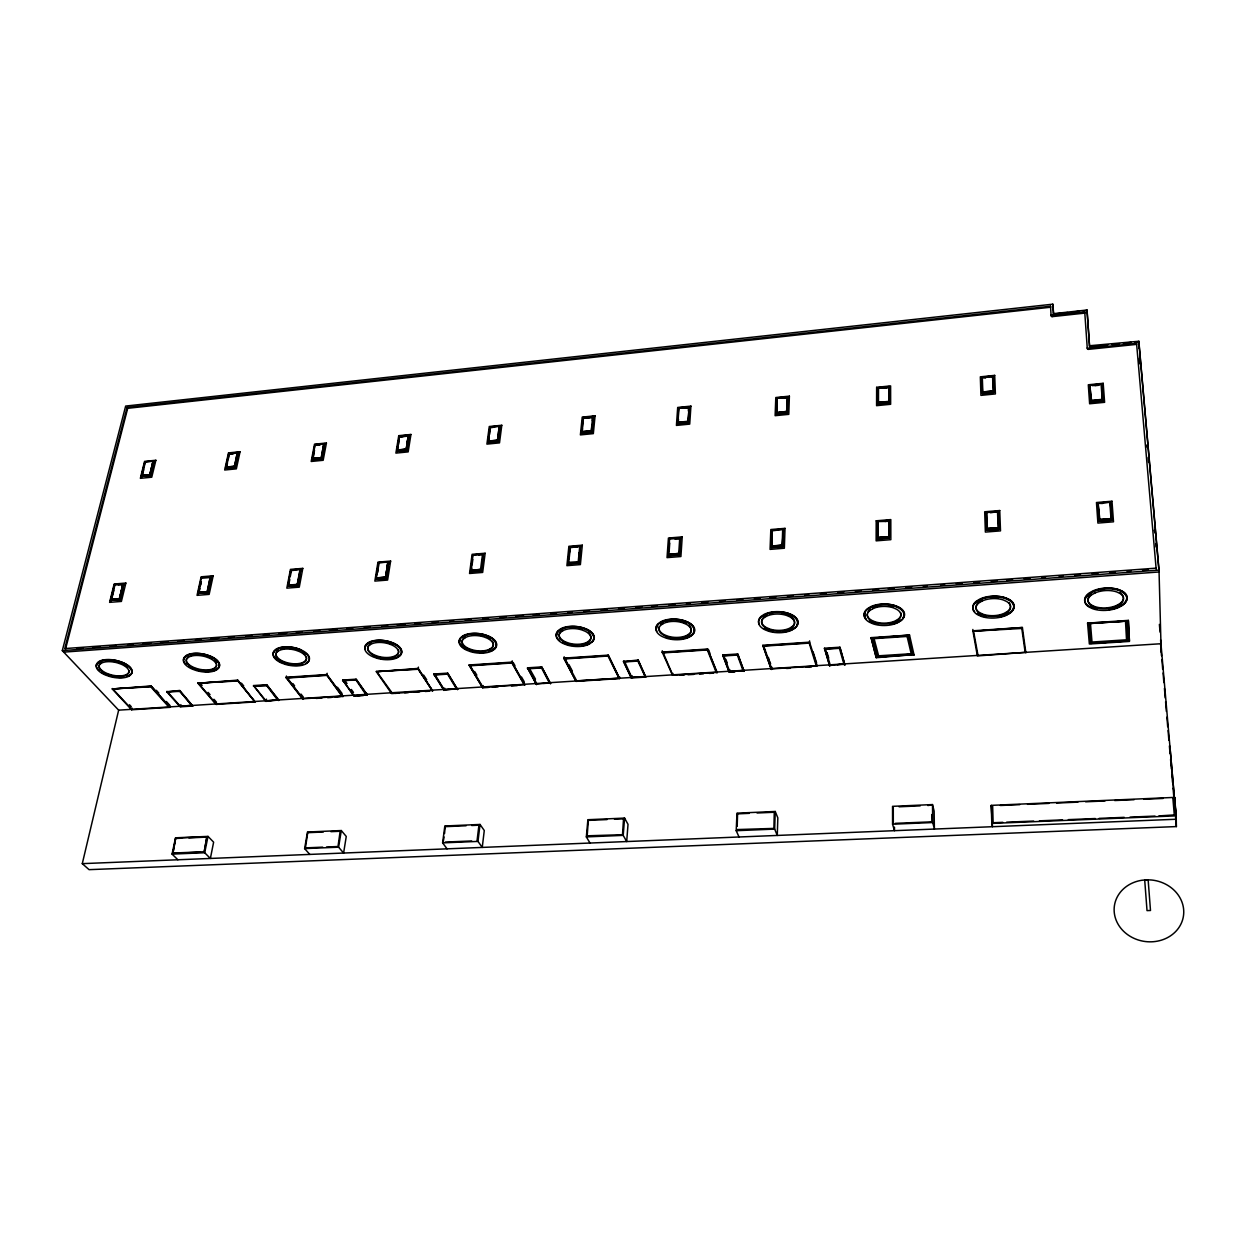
<?xml version="1.0" encoding="UTF-8"?>
<svg xmlns="http://www.w3.org/2000/svg" width="1246" height="1246" viewBox="0 0 1246 1246"><rect width="100%" height="100%" fill="white"/><g stroke="black" fill="none" stroke-linecap="round" stroke-linejoin="round"><path stroke-width="1.5" d="M889.317 520.345L889.333 537.742L877.324 538.708L877.371 521.342L889.317 520.345L889.223 538.179L877.745 539.097L877.636 521.576L889.208 521.326M889.177 386.556L889.192 402.442L877.714 403.579L877.76 387.708L889.177 386.556L889.099 402.941L878.119 404.031L878.009 387.911L888.429 387.35L880.159 388.176M877.433 657.078L912.648 654.15L908.318 635.709L872.574 638.092L877.433 657.078L914.112 654.602L876.25 657.701L871.079 637.64L909.533 635.055L914.112 655.271M877.745 539.097L877.371 521.342M877.714 403.579L877.76 387.708M877.994 537.4L888.538 537.01L878.103 537.851L878.15 522.058M878.352 402.302L888.445 401.788L878.461 402.785L878.508 388.347M876.25 657.701L871.079 637.64M839.897 647.204L844.913 664.928L839.897 647.204L824.478 648.231L829.696 665.894L824.478 648.231M825.366 648.574L830.334 665.457L844.04 663.931M844.04 664.585L839.243 647.655M763.627 645.662L771.741 668.915L816.348 666.065L816.395 664.274M817.142 666.034L809.557 642.173L762.848 645.303L771.305 669.445L762.848 645.303M816.348 666.065L809.043 642.609M809.588 640.865L809.542 642.687L762.832 645.802M782.005 545.141L771.85 545.966L782.145 545.592L782.675 529.971M786.538 411.398L776.959 412.831L786.662 411.865L787.02 397.1L781.351 398.159M782.145 545.592L783.454 529.129L782.846 546.745L771.695 547.633L772.099 530.329M787.908 396.789L776.788 397.91L776.211 413.625L787.379 412.519L787.908 396.789L787.332 413.002L776.663 414.061L777.021 398.128L787.846 397.754L784.31 398.113M782.846 546.745L783.189 529.41L772.582 530.796M787.332 413.002L787.659 397.053M736.869 829.571L773.891 828.403L774.28 811.894M775.246 811.473L777.831 817.89L777.27 835.443L774.669 829.104L775.246 811.473L736.978 813.155L736.199 830.693L739.034 836.985M771.741 668.915L771.804 667.124M771.212 547.243L771.726 546.106L782.13 545.265L782.877 546.309L771.212 547.243L771.85 530.095L783.454 529.129M771.695 547.633L771.85 530.095M776.663 414.061L776.788 397.91M723.63 655.318L729.876 671.874L743.223 670.379M737.18 826.363L737.585 813.498M737.725 653.979L744.08 671.36L737.725 653.979L722.727 654.975L729.284 672.295L722.727 654.975M743.192 671.033L737.118 654.43M729.876 671.874L729.969 669.912M662.997 652.421L672.856 675.223L716.263 672.466L716.357 670.691M716.263 672.466L707.152 649.462M717.073 672.918L707.619 649.026L662.218 652.079L672.513 675.27M680.612 537.649L669.336 538.584L668.136 555.545L679.459 554.641L678.712 553.598L679.771 537.898L680.612 537.649L679.491 555.046L668.666 555.918L669.554 538.817L680.596 538.584L674.911 538.879M689.381 406.757L678.572 407.847L677.481 423.391L688.337 422.316L687.621 421.319L689.381 406.757L688.368 422.799L677.98 423.827L678.79 408.049L689.365 407.707L685.923 408.049M688.384 411.071L688.462 407.068M679.491 555.046L680.347 537.929M688.368 422.799L689.131 407.006M672.856 675.223L672.98 673.463M668.136 555.545L669.336 538.584M677.98 423.827L678.572 407.847M669.195 550.857L669.741 543.147M678.229 422.612L687.683 421.678L678.229 422.612L678.478 419.077M662.296 650.786L662.171 652.577L707.588 649.524M644.898 676.111L637.563 660.442M645.74 677.076L638.123 660.006L623.467 661.626L631.348 677.995L645.74 677.076L638.123 660.006M624.573 818.092L628.015 824.338L626.691 841.548L623.218 835.381L624.573 818.092L587.878 819.712L586.336 836.907L590.012 843.044M631.348 677.995L623.53 660.972M632.034 675.628L631.878 677.575L624.448 661.315M586.959 835.817L622.502 834.695L623.545 818.497M564.189 656.813L564.002 658.589L576.057 681.36L619.464 678.603L619.605 676.843M618.67 677.653L607.814 655.552M619.464 678.603L608.235 655.131L564.049 658.106L576.057 681.36M587.162 836.159L588.361 820.039M576.431 680.363L564.843 658.433M578.969 562.725L578.222 561.712L579.779 546.184L580.636 545.935L578.969 562.725L567.958 563.613L569.671 546.854L580.636 545.935M591.975 431.848L591.274 430.867L592.691 416.631L593.501 416.444L591.975 431.848L581.399 432.892L582.988 417.519L593.501 416.444M578.705 558.208L579.281 552.476M591.352 431.209L581.975 431.677L591.352 431.209L591.71 427.721M592.395 420.712L592.566 416.756L583.486 418.407M569.671 546.854L568.534 563.986L579.063 563.13L580.371 546.215L570.201 547.726M592.052 432.315L593.252 416.709L592.052 432.315L581.944 433.312L582.988 417.519M579.063 563.13L580.371 546.215M567.958 563.613L570.107 547.119L577.942 546.916M581.944 433.312L583.408 417.69L583.066 423.391M569.329 557.071L570.123 549.455M582.162 432.128L582.521 428.624M528.444 668.168L537.01 684.132L549.688 682.683M541.714 666.906L550.53 683.649L541.714 666.906L527.525 667.84L536.512 684.537L527.525 667.84M549.626 683.322L541.2 667.326M469.913 665.333L482.996 687.294L524.114 684.677L524.301 682.948M524.114 684.677L511.701 662.529M488.479 687.434L482.716 687.808L469.103 664.99L512.059 662.109L524.955 685.113L512.013 662.607L512.215 660.847M478.978 824.836L477.093 840.396M480.037 824.447L484.273 830.521L482.249 847.405L477.981 841.408L480.037 824.447L444.822 825.989L442.61 842.872L447.065 848.838M482.996 687.294L483.214 685.565M482.716 687.808L469.103 664.99M444.106 836.985L443.187 841.798M444.557 833.543L445.211 826.316M480.535 569.593L482.545 554.252L483.432 553.987L481.423 570.995L471.175 571.821L472.779 554.875L470.552 571.462L481.268 570.59L480.535 569.593L470.988 570.356L470.552 571.462M497.481 440.165L499.319 426.07L500.176 425.883L498.307 441.582L488.479 442.564L489.927 426.926L487.887 442.159L498.182 441.131L497.481 440.165L488.307 441.068L487.887 442.159M497.606 440.508L488.432 440.944L497.606 440.508L499.194 426.194M481.423 570.995L483.168 554.268L472.966 555.109M498.307 441.582L499.911 426.132L490.457 427.799M471.175 571.821L471.658 568.238M472.125 564.672L472.841 559.314M488.479 442.564L489.117 437.922M489.585 434.465L490.27 429.278M434.776 674.351L444.401 690.019L456.784 688.602M447.657 673.12L457.609 689.552L447.657 673.12L433.842 674.024L443.95 690.424M444.401 690.019L444.666 688.119M456.69 689.24L447.205 673.541M431.91 690.082L417.924 668.806M432.783 690.502L391.587 693.601L376.354 671.687L418.251 668.401L432.705 690.985L418.173 668.884L418.422 667.14M391.883 692.62L376.432 671.205M377.242 671.532L417.846 669.289M385.684 577.552L387.833 562.211L385.684 577.552L376.354 577.879L385.419 577.147M406.305 449.541L408.267 435.384L406.305 449.541L397.349 449.977L406.056 449.105L406.85 450.164L396.82 451.161L399.296 436.084L409.28 435.072L406.85 450.164M379.096 563.535L376.09 578.814L386.447 578.627L388.612 562.102L378.519 562.694L375.825 579.094L386.244 578.253L388.877 561.837L378.519 562.694M399.296 436.084L397.085 450.912L407.037 450.616L409.031 435.321L399.841 436.941M386.447 578.627L388.612 562.102M407.037 450.616L409.031 435.321M326.514 847L337.993 846.517L340.205 830.926M341.295 830.537L346.263 836.455L343.6 853.043L338.601 847.187L341.295 830.537L307.482 832.017L304.616 848.604L309.802 854.413M367.227 694.692L356.107 679.179L342.666 680.067L354.238 695.766L366.199 695.003L366.511 693.119M386.244 578.253L385.512 577.256L387.958 562.086L388.877 561.837M377.538 572.693L378.223 568.846M397.458 451.566L398.159 446.987M398.642 444.246L399.281 440.134M366.199 695.003L355.686 679.584M367.118 695.315L356.107 679.179M363.427 694.941L353.833 696.156L342.666 680.067M343.6 680.394L355.593 680.207M342.276 694.583L341.996 696.28L326.639 674.927M335.252 697.199L342.962 696.234L326.919 674.538L286.206 677.263L302.903 698.788L342.962 696.234M322.683 847.155L305.441 847.872L307.778 832.344M342.884 696.716L326.841 675.005L327.137 673.292M302.996 698.772L287.032 677.59M253.561 685.565L265.741 701.389L278.808 699.956L266.66 684.693L253.561 685.565L266.114 701L277.889 699.645M300.971 694.053L303.308 697.075L302.809 699.255L286.128 677.746L286.44 676.033M297.934 585.355L297.218 584.374L300.052 569.375L301.002 569.111L297.934 585.355L287.779 586.181L290.894 569.952L301.002 569.111M321.889 458.575L321.188 457.64L323.804 443.825L324.708 443.623L321.889 458.575L312.107 459.54L314.973 444.62L324.708 443.623M297.42 584.67L288.293 584.981L297.42 584.67L299.85 571.758M321.375 457.967L312.606 458.372L321.375 457.967L323.68 443.934M290.894 569.952L288.044 585.916L298.199 585.729L300.738 569.375L291.408 570.637M314.973 444.62L312.762 459.93L322.107 459.011L324.458 443.872L315.145 444.822L319.272 445.087M298.199 585.729L300.738 569.375M322.107 459.011L324.458 443.872M266.114 701L266.473 699.146M288.932 583.533L289.82 579.53M290.349 576.166L291.066 572.475M312.762 459.93L314.506 450.32M277.78 700.252L266.286 685.098M278.699 700.564L266.66 684.693M255.072 701.919L237.706 680.129L197.927 683.26L216.025 704.411L255.072 701.919L237.706 680.129M254.496 685.876L266.177 685.721M254.262 701.046L237.456 680.518M206.867 836.782L204.157 852.093L206.867 836.782L175.702 838.137L172.883 853.385L200.481 852.233M208.004 836.393L213.627 842.156L210.372 858.447L204.702 852.747L208.004 836.393L175.499 837.81L172.057 854.102L177.882 859.771M216.025 704.411L216.259 703.46M172.883 853.385L175.702 838.137M192.772 706.03L179.782 690.44L166.886 691.904L180.156 706.84L192.772 706.03L179.642 691.063L166.886 691.904M198.862 683.104L237.363 680.986M167.011 691.281L180.483 706.451L191.977 705.127M207.833 592.613L207.116 591.648L210.356 576.805L211.337 576.555L207.833 592.613L197.958 593.408L201.494 577.365L211.337 576.555M235.105 467.172L234.419 466.238L237.394 452.563L238.313 452.36L235.105 467.172L225.573 468.107L228.828 453.326L238.313 452.36M207.35 591.928L198.441 592.224L207.35 591.928L210.216 576.929M234.622 466.549L226.04 466.954L234.622 466.549L237.254 452.672M208.144 592.987L198.223 593.143L208.144 592.987L211.524 577.412L202.117 578.191M235.369 467.593L225.822 467.857L235.369 467.593L238.064 452.61L228.984 453.528L228.236 459.525M191.853 705.734L179.455 690.845M180.483 706.451L180.888 704.613M169.861 706.887L151.046 685.939L112.296 688.991L131.687 709.784L169.752 707.354L170.126 705.688L166.357 701.498M199.158 590.806L201.167 581.68M226.336 467.375L229.295 453.933L234.248 453.435M198.69 593.735L199.827 588.564M200.59 585.106L201.354 581.648M226.663 466.705L227.442 463.123M167.961 691.592L179.315 691.452M169.207 705.283L168.833 706.949L150.735 686.795L113.246 688.851M169.752 707.354L151.046 685.939M131.687 709.784L132.076 708.117M1176.208 815.865L1176.38 826.581L89.073 869.661L82.283 863.649L118.65 710.158L62.3 650.614L125.659 406.071L1052.808 304.18L1053.68 313.883M149.754 474.524L153.024 461.191L150.065 474.928L141.686 475.318L150.065 474.928M150.517 475.536L149.832 474.617L153.149 461.067L154.099 460.88L150.517 475.536L141.219 476.455L144.847 461.814L154.099 460.88M119.663 598.999L110.956 599.295L119.663 598.999L122.871 584.172L119.336 598.61L120.114 599.684L110.489 600.447L114.43 584.576L124.008 583.782L120.114 599.684M120.473 600.042L123.743 584.047L114.539 584.857L110.754 600.198L120.473 600.042L123.743 584.047M150.828 475.956L153.85 461.129L144.972 462.001L141.483 476.221L150.828 475.956L153.85 461.129M111.735 597.878L114.866 585.246M141.997 475.723L145.284 462.422M111.268 600.774L113.807 590.526M141.951 476.829L143.711 469.726M127.076 407.473L127.699 408.314L1050.612 307.232L1050.518 306.22L127.076 407.473L64.761 648.59L1156.132 568.145L1156.163 569.079L1136.554 343.351L1088.147 348.366M65.462 649.337L127.699 408.314M141.219 476.455L141.546 475.442L149.832 474.617M110.489 600.447L110.832 599.419L119.414 598.719L123.011 584.031L124.008 583.782M225.573 468.107L225.915 467.079L234.419 466.238M197.958 593.408L198.316 592.364L207.116 591.648M312.107 459.54L312.481 458.497L321.188 457.64M287.779 586.181L288.169 585.106L297.218 584.374M396.82 451.161L397.209 450.102L406.149 449.214L408.408 435.259L409.28 435.072M375.825 579.094L376.23 578.004L385.512 577.256M581.399 432.892L581.835 431.801L591.274 430.867M677.481 423.391L677.933 422.285L687.621 421.319M776.211 413.625L776.694 412.488L786.647 411.507M877.324 538.708L877.869 537.54L888.569 536.668M982.113 393.253L981.583 377.211L982.113 393.253L993.919 392.069L993.327 376.012L981.583 377.211M986.598 529.908L986.022 512.34L986.598 529.908L998.965 528.911L998.311 511.312L986.022 512.34M1090.842 401.586L1091.434 400.402L1102.336 399.343L1103.084 400.418L1090.842 401.586L1089.705 385.17L1101.869 383.97L1103.084 400.418M1099.174 520.844L1099.782 519.629L1111.152 518.71L1111.93 519.816L1099.174 520.844L1097.928 503.057L1110.607 502.013L1111.93 519.816M100.879 662.888L99.493 664.383A15.061 6.853 12.4 0 0 107.063 673.463L110.723 674.725A15.45 7.024 12.4 0 0 127.326 674.024L128.727 672.544A15.061 6.853 12.4 0 0 129.163 670.8M188.395 656.72L186.869 658.246A15.139 7.102 11.3 0 0 193.862 667.482L197.475 668.759A15.513 7.274 11.3 0 0 214.483 668.043L216.056 666.532A15.139 7.102 11.3 0 0 216.633 664.757M278.372 650.303L276.69 651.86A15.217 7.351 10.2 0 0 283.044 661.283L286.642 662.576A15.606 7.538 10.2 0 0 304.071 661.828L305.8 660.302A15.217 7.351 10.1 0 0 306.236 656.486M306.454 662.903L308.51 661.081M370.514 643.761L368.66 645.35A15.341 7.585 8.8 0 0 374.361 654.96L377.927 656.284A15.731 7.788 8.8 0 0 395.792 655.505L397.676 653.948A15.341 7.601 8.8 0 0 398.44 650.054M370.389 644.509L368.536 646.098A15.341 7.585 8.8 0 0 374.236 655.676L377.803 657A15.731 7.788 8.8 0 0 395.683 656.237L397.567 654.68A15.341 7.585 8.8 0 0 392.038 645.054L388.441 643.699A15.731 7.788 8.8 0 0 370.389 644.509M398.128 656.595L400.371 654.742A18.207 9.018 8.8 0 0 393.829 643.31L389.562 641.706A18.659 9.236 8.8 0 0 368.131 642.656L365.935 644.556A18.207 9.002 8.8 0 0 365.156 649.197M465.288 636.924L463.263 638.559A15.497 7.834 7.3 0 0 468.262 648.341L471.798 649.68A15.886 8.037 7.3 0 0 490.114 648.901M490.13 648.901L492.186 647.297A15.497 7.834 7.3 0 0 492.279 641.223M562.834 629.993L560.622 631.644A15.684 8.068 5.6 0 0 564.89 641.628L568.378 642.998A16.089 8.27 5.6 0 0 587.178 642.188L589.436 640.553A15.684 8.068 5.6 0 0 588.143 632.329M589.436 643.31L592.099 641.379A18.612 9.579 5.6 0 0 587.287 629.495L583.097 627.828A19.079 9.812 5.6 0 0 560.544 628.841L557.912 630.819A18.612 9.579 5.6 0 0 559.672 640.569M660.754 624.558L663.168 622.86M766.415 615.524L763.798 617.237A16.214 8.504 1.9 0 0 766.461 627.626L769.872 629.059A16.634 8.722 1.9 0 0 789.668 628.186L792.316 626.489A16.214 8.504 1.9 0 0 789.871 616.054L786.444 614.605M791.833 629.355L794.964 627.345M897.447 622.081L900.842 620.025M982.175 600.167L979.107 601.974A16.992 8.862 -2.1 0 0 979.963 612.814L983.25 614.294A17.428 9.096 -2.1 0 0 1004.167 613.359L1007.251 611.584A16.992 8.862 -2.1 0 0 1009.011 602.643M1006.192 614.574L1009.867 612.471A20.17 10.513 -2.1 0 0 1009.167 599.56L1005.226 597.769A20.668 10.778 -2.1 0 0 980.104 598.937L976.459 601.07A20.154 10.513 -2.1 0 0 974.652 611.677M1118.207 606.849L1122.163 604.699A20.746 10.7 -4 0 0 1122.646 591.507L1118.783 589.67A21.26 10.965 -4 0 0 1092.96 590.884L1089.035 593.08A20.746 10.7 -4 0 0 1088.895 606.21L1092.742 607.986M1110.607 502.013L1111.027 519.068L1099.953 519.956L1097.928 503.057M998.311 511.312L998.965 528.911M1101.869 383.97L1102.336 399.343M993.327 376.012L993.919 392.069M1053.322 313.089L1054.303 314.615L1058.166 314.194M1054.303 314.615L1054.209 313.587L1087.026 310.02L1089.689 347.774M1054.272 314.008L1067.76 312.544M1071.622 312.123L1079.348 311.298M1083.195 310.877L1087.057 310.456M1051.889 315.051L1051.032 315.129L1052.013 316.655L1084.814 313.104L1084.736 312.076L1051.889 315.051L1052.013 316.655M1089.549 345.749L1138.86 341.248L1159.014 570.107L1161.179 651.876L1160.618 639.868M1107.896 344.862L1090.53 347.276L1090.421 345.656M1111.775 344.457L1119.5 343.662M1123.378 343.257L1131.119 342.448M1134.981 342.058L1138.906 342.261M1092.462 347.073L1096.34 346.684M1136.554 343.351L1136.586 344.379L1088.21 349.378L1087.244 347.836L1088.179 348.755M489.927 426.926L500.176 425.883M993.078 376.292L993.763 392.599L982.471 393.705L981.848 377.429L993.187 377.024M315.472 445.227L320.549 444.713M399.841 436.707L406.788 436.007M585.433 417.955L590.915 417.394M682.995 408.096L688.633 407.535M985.773 377.507L982.3 377.367L982.86 392.443L993.124 391.415L992.595 376.822M229.42 454.151L233.049 453.793M401.757 436.754L409.389 435.975M586.835 418.064L593.532 417.379M883.616 388.082L887.261 387.724M985.695 377.787L981.848 377.429M982.783 391.945L993.062 390.933M878.228 402.427L888.46 401.414M982.658 392.085L993.187 391.042M141.483 476.221L150.361 475.333M312.357 459.291L321.717 458.372M397.085 450.912L406.663 449.962M488.136 441.894L497.979 440.928M581.664 432.642L591.772 431.646M677.731 423.126L688.119 422.098M776.46 413.361L787.145 412.301M877.963 403.315L889.099 402.941M993.654 391.851L982.471 393.705M1091.153 402.053L1089.985 385.388L1101.62 384.235L1102.85 400.932L1091.153 402.053L1102.85 400.932M1092.306 385.653L1099.361 384.967M1095.016 385.653L1098.349 385.326M472.779 554.875L483.432 553.987M998.062 511.608L986.287 512.573L986.957 530.313L998.794 529.363L998.062 511.608L990.414 512.776M1099.486 521.264L1098.224 503.306L1110.357 502.294L1111.666 520.283L1099.486 521.264L1111.666 520.283M118.199 584.966L124.242 584.639M478.931 555.109L482.404 554.377M885.065 521.482L888.429 520.75M1102.492 503.493L1098.224 503.306M568.534 562.367L578.222 561.712M998.062 527.712L987.299 528.569L998.124 528.164L997.548 512.184M1099.907 519.489L1110.996 518.585M668.619 554.423L678.712 553.598M987.175 528.725L998.202 527.821M110.754 600.198L119.959 599.451M288.044 585.916L297.763 585.122M376.09 578.814L386.058 578.019M470.817 571.182L481.065 570.356M568.223 563.348L578.751 562.491M668.401 555.264L679.241 554.392M771.476 546.963L782.628 546.075M877.573 538.428L889.223 538.179M77.112 648.481L82.937 648.045M92.64 647.344L100.396 646.767M110.1 646.051L115.925 645.63M127.575 644.774L133.384 644.338M143.088 643.621L150.859 643.061M160.563 642.344L168.319 641.768M178.022 641.051L183.847 640.631M195.497 639.774L201.322 639.338M211.026 638.622L218.782 638.061M228.485 637.345L234.31 636.908M245.96 636.052L251.77 635.631M263.42 634.775L269.245 634.339M278.948 633.622L286.705 633.061M296.408 632.345L302.233 631.909M313.883 631.052L319.708 630.632M329.411 629.915L337.168 629.339M346.871 628.638L352.696 628.202M364.346 627.345L370.155 626.925M381.806 626.068L387.631 625.632M397.334 624.916L405.09 624.355M414.793 623.639L420.618 623.202M432.269 622.346L438.094 621.925M449.728 621.069L453.606 620.773M465.256 619.916L471.081 619.496M482.732 618.639L488.541 618.203M500.191 617.346L506.016 616.926M515.719 616.209L523.476 615.633M533.179 614.917L539.004 614.496M550.654 613.639L556.479 613.203M568.114 612.347L571.992 612.066M583.642 611.21L589.467 610.789M601.117 609.933L606.927 609.496M618.577 608.64L624.402 608.219M636.036 607.363L641.861 606.927M651.565 606.21L657.39 605.79M669.04 604.933L674.865 604.497M686.499 603.64L690.377 603.36M702.028 602.503L707.853 602.067M719.503 601.211L725.312 600.79M736.962 599.933L742.787 599.497M754.422 598.641L760.247 598.22M769.95 597.504L775.775 597.068M787.425 596.211L793.25 595.79M804.885 594.934L808.763 594.654M820.413 593.797L826.238 593.361M837.888 592.504L843.698 592.084M855.348 591.227L861.173 590.791M872.807 589.934L878.632 589.498M888.336 588.797L894.161 588.361M905.811 587.505L911.636 587.084M923.27 586.227L927.149 585.932M940.746 584.935L944.624 584.654M956.274 583.798L962.083 583.362M973.733 582.505L979.558 582.084M991.193 581.228L997.018 580.792M1006.721 580.075L1012.546 579.655M1024.196 578.798L1030.021 578.362M1041.656 577.505L1045.534 577.225M1059.131 576.228L1063.009 575.948M1074.644 575.091L1080.469 574.655M1092.119 573.799L1097.944 573.362M1109.579 572.506L1115.404 572.085M1127.054 571.229L1130.932 570.948M1142.582 570.092L1148.407 569.656M62.3 650.614L1159.014 570.107M63.717 652.125L1159.06 571.976L1138.891 342.681M1025.879 652.857L1022.39 627.486L972.892 630.803L977.362 655.941L1025.863 652.343M1087.571 623.125L1128.346 620.383L1129.468 641.425L1089.347 643.995L1087.571 623.125L1128.393 621.069M112.296 688.991L150.937 686.406M197.927 683.26L237.612 680.596M564.002 658.589L608.188 655.63M1089.035 623.592L1126.929 621.053L1089.035 623.592L1090.702 643.357L1129.406 640.74L1128.346 620.383M564.796 658.932L607.768 656.05M871.079 638.295L909.533 635.055M286.128 677.746L326.841 675.005M376.354 671.687L418.173 668.884M469.041 665.473L512.013 662.607M973.64 631.177L1021.798 628.467L1025.147 652.374L1025.069 650.537M286.954 678.058L326.561 675.41M469.851 665.816L511.639 663.012M662.965 652.92L707.121 649.96M763.596 646.16L809.028 643.123M872.574 638.762L908.318 636.363M253.436 686.188L266.535 685.316M623.467 661.626L638.061 660.66M624.386 661.953L637.516 661.096M342.557 680.69L355.998 679.802M433.748 674.662L447.563 673.743M527.447 668.479L541.636 667.545M722.696 655.63L737.694 654.633M824.463 648.886L839.897 647.873M434.683 674.989L447.112 674.164M528.366 668.806L541.138 667.965M723.599 655.972L737.087 655.085M825.35 649.244L839.243 648.325M576.104 680.877L619.496 678.104L608.235 655.131M631.395 677.357L645.802 676.438M118.572 710.158L1161.054 643.73M457.687 688.929L444.043 689.786L433.842 674.024M543.583 683.447L550.592 683.01M729.315 671.656L734.86 671.298M740.404 670.94L744.111 670.706M837.312 664.757L844.928 664.258M316.173 698.414L321.889 698.04M327.62 697.682L331.436 697.433M395.325 693.368L399.063 693.119M404.67 692.76L408.408 692.527M414.015 692.169L419.622 691.81M425.229 691.468L428.967 691.219M492.326 687.2L498.073 686.826M511.514 685.97L517.277 685.611M680.238 675.27L684.116 675.02M687.994 674.771L693.804 674.398M699.613 674.024L703.492 673.79M709.317 673.416L713.195 673.167M786.569 668.479L790.4 668.23M805.679 667.264L811.411 666.906M357.633 695.922L363.334 695.564M731.122 672.186L734.829 671.952M1169.901 746.198L1176.255 819.245L82.283 863.649M932.491 804.573L932.74 822.547L934.391 829.057L934.142 811.177L932.491 804.573L892.541 806.333L892.572 824.213L894.472 830.677L894.472 827.126M176.029 838.465L181.527 838.215M188.862 837.904L207.179 837.094M308.058 832.671L323.321 832.017M330.938 831.674L340.485 831.253M445.461 826.659L466.097 825.755M471.72 825.506L479.212 825.179M588.564 820.382L607.082 819.572M614.48 819.245L623.748 818.84M737.741 813.856L749.329 813.342M757.054 812.999L774.42 812.252M899.114 806.785L920.171 805.866M927.834 805.523L931.572 804.994M991.24 805.368L1174.604 797.393L1176.193 815.865L991.816 823.419L991.24 805.368L992.455 826.705L991.816 823.419M991.255 805.897L992.641 805.835L993.109 822.376M1000.382 805.492L1019.758 804.651M1027.514 804.324L1048.821 803.405M1056.577 803.063L1077.883 802.144M1085.64 801.801L1105.015 800.96M1114.703 800.539L1134.078 799.698M1143.766 799.278L1163.141 798.437M172.555 853.074L203.846 851.766M445.32 842.062L471.689 840.957M895.329 823.341L931.883 821.83L931.79 814.51M172.057 854.102L204.702 852.747M304.616 848.604L338.601 847.187M442.61 842.872L477.981 841.408M586.336 836.907L623.218 835.381M736.199 830.693L774.669 829.104M892.572 824.213L932.74 822.547M991.8 822.781L1002.812 822.329M1006.675 822.173L1033.65 821.067M1039.429 820.834L1062.558 819.884M1068.336 819.634L1095.312 818.529M1099.159 818.373L1124.219 817.345M1129.997 817.111L1155.042 816.083M1158.905 815.912L1174.308 814.915M1089.705 385.17L1091.589 400.76L1102.227 399.732L1101.137 384.796M107.187 674.88L110.084 675.877A18.332 8.348 12.4 0 0 122.108 677.232M121.314 663.448L117.638 662.156A15.45 7.024 12.4 0 0 106.206 661.112M192.445 668.417L196.728 669.943A18.41 8.644 11.3 0 0 210.278 671.189M301.158 649.867L296.86 648.294A18.519 8.94 10.1 0 0 275.958 649.213L273.949 651.066A18.067 8.722 10.2 0 0 277.92 660.271M372.725 655.926L376.946 657.499A18.674 9.236 8.8 0 0 390.87 658.791M392.147 644.322L388.55 642.967A15.731 7.788 8.8 0 0 384.593 642.079M563.005 642.656L567.148 644.275M686.141 623.405L682.668 621.972A16.323 8.504 3.8 0 0 678.681 621.038M764.312 628.7L768.346 630.383A19.734 10.357 1.9 0 0 773.018 631.504M869.365 621.411L873.321 623.14M977.503 613.92L981.412 615.68M112.405 688.524L131.796 709.317M129.459 704.738L131.266 706.684M156.342 690.315L158.849 693.119M115.068 585.386L114.43 584.576M198.036 682.792L216.165 703.928M200.139 683.057L202.132 685.409M208.098 692.387L210.06 694.692M213.969 699.286L216.508 702.261M241.444 683.166L243.764 686.016M292.794 683.493L294.632 685.861M337.448 687.262L342.027 693.461M344.877 680.596L347.027 683.556M351.325 689.459L353.475 692.418M423.609 675.052L426.724 679.786M474.601 671.485L476.844 675.161M513.134 662.451L514.987 665.676M521.451 676.936L524.223 681.764M529.441 668.401L535.484 679.132M568.97 664.725L572.257 670.955M708.413 649.524L709.877 653.138M707.619 649.026L717.089 672.435M725.795 659.29L727.181 662.825M768.33 657.39L769.249 659.959M769.701 661.237L770.62 663.807M1146.881 445.024L1147.223 446.784M813.093 651.876L816.582 662.903M827.048 652.639L828.715 658.059M893.304 823.061L893.273 806.676M874.053 638.559L878.617 655.817L911.184 653.714L907.088 636.348M908.318 635.709L912.648 654.15M973.656 631.691L977.908 654.882M986.957 530.313L998.794 529.363M986.848 513.056L987.377 529.036M1147.052 445.538L1147.301 447.376M1154.466 530.111L1154.746 532.852M1154.575 529.815L1154.808 532.4M1175.212 807.128L1160.961 643.73L1161.272 651.86M1175.617 811.862L1176.255 819.245L1174.604 797.393L1174.651 800.82M1174.9 803.732L1175.321 808.561M1159.387 624.402L1160.057 632.127M1160.602 644.166L1161.506 655.708M1161.942 659.539L1162.674 669.149M1163.094 672.98L1163.842 682.59M1164.434 688.337L1165.181 697.947M1165.586 701.778L1166.349 711.388M1166.926 717.135L1167.689 726.745M1168.078 730.577L1168.857 740.186M1169.402 745.933L1170.025 753.628M1170.57 759.375L1171.365 768.984M1171.894 774.732L1172.533 782.426M1173.062 788.173L1173.872 797.783M1174.386 803.53L1174.885 809.293M1175.554 816.971L1176.38 826.581M1174.324 815.289L1172.829 797.642M1090.515 624.075L1092.01 642.033L1126.524 639.805L1125.527 621.723M1148.142 879.878L1150.494 910.499L1147.021 910.608L1144.7 880.003M1148.22 457.469L1148.594 462.422M1111.027 519.068L1109.843 502.886M1087.026 310.02L1089.518 346.123M1084.736 312.076L1087.306 348.849M1155.712 543.49L1155.945 546.963M1090.702 643.357L1128.019 640.958L1126.929 621.053M1052.808 304.18L1053.4 313.338M1050.518 306.22L1051.126 316.157M1022.39 627.486L972.908 631.333L972.861 629.464M1138.86 341.248L1139.093 348.428M1139.436 358.038L1139.638 363.801M1174.604 797.393L1174.651 800.82M888.928 386.821L888.943 402.224M889.052 520.641L889.068 537.493M462.017 637.267A18.441 9.329 7.3 0 1 488.806 636.301A18.441 9.329 7.3 0 1 491.905 650.661M483.962 652.515A18.441 9.329 7.3 0 1 479.289 652.499M474.555 651.86A18.441 9.329 7.3 0 1 470.085 650.614M463.06 646.736A18.441 9.329 7.3 0 1 460.989 644.338M460.085 641.846A18.441 9.329 7.3 0 1 460.444 639.447M562.413 628.529A18.674 9.61 5.6 0 1 586.975 629.355A18.674 9.61 5.6 0 1 591.819 642.204M588.875 643.98A18.674 9.61 5.6 0 1 582.131 645.724M571.042 645.21A18.674 9.61 5.6 0 1 562.725 642.173M557.118 635.008A18.674 9.61 5.6 0 1 559.485 630.336M659.757 623.218A18.955 9.875 3.8 0 1 687.932 622.175A18.955 9.875 3.8 0 1 688.602 637.111M687.34 637.609A18.955 9.875 3.8 0 1 684.568 638.388M683.088 638.684A18.955 9.875 3.8 0 1 670.255 638.373M668.713 638.014A18.955 9.875 3.8 0 1 665.8 637.095M656.922 627.984A18.955 9.875 3.8 0 1 657.717 625.476M762.926 615.882A19.313 10.124 1.9 0 1 794.605 616.505A19.313 10.124 1.9 0 1 783.812 631.878M772.318 631.348A19.313 10.124 1.9 0 1 767.863 630.04M869.132 608.328A19.734 10.342 -0.1 0 1 900.5 608.219A19.734 10.342 -0.1 0 1 892.307 624.106M872.901 622.782A19.734 10.342 -0.1 0 1 869.272 620.897M865.331 615.991A19.734 10.342 -0.1 0 1 865.285 613.297M975.68 602.955A20.232 10.544 -2.1 0 1 1008.98 599.373A20.232 10.544 -2.1 0 1 1000.787 616.661M981.054 615.322A20.232 10.544 -2.1 0 1 977.503 613.39M1086.232 597.737A20.808 10.731 -4 0 1 1117.802 589.405A20.808 10.731 -4 0 1 1118.908 606.989M1117.428 607.581A20.808 10.731 -4 0 1 1108.987 609.543M1096.823 608.998A20.808 10.731 -4 0 1 1092.43 607.627M365.857 646.144A18.269 9.034 8.8 0 1 393.347 643.076A18.269 9.034 8.8 0 1 394.11 658.355M392.786 658.62A18.269 9.034 8.8 0 1 380.7 658.324M273.824 652.655A18.114 8.753 10.1 0 1 298.386 648.87A18.114 8.753 10.1 0 1 305.768 663.479M302.466 664.648A18.114 8.753 10.1 0 1 284.851 663.417M283.434 662.903A18.114 8.753 10.1 0 1 275.117 657.358M184.237 658.994A18.02 8.457 11.3 0 1 210.107 656.081A18.02 8.457 11.3 0 1 213.253 670.784M212.038 671.049A18.02 8.457 11.3 0 1 200.388 670.737M198.862 670.41A18.02 8.457 11.3 0 1 193.099 668.51M191.806 667.903A18.02 8.457 11.3 0 1 189.439 666.594M97.017 665.177A17.927 8.161 12.3 0 1 119.99 661.564A17.927 8.161 12.3 0 1 129.335 675.628M122.591 677.326A17.927 8.161 12.3 0 1 115.271 676.967M113.76 676.703A17.927 8.161 12.3 0 1 106.44 674.507M105.131 673.93A17.927 8.161 12.3 0 1 101.627 671.937M302.653 652.53A15.217 7.351 10.1 0 1 304.912 654.462M280.957 649.135A15.606 7.538 10.1 0 1 284.244 648.45M289.337 648.341A15.606 7.538 10.1 0 1 294.679 649.182M299.523 665.037A18.534 8.94 10.2 0 1 285.786 663.775L281.534 662.233A18.067 8.722 10.2 0 1 279.026 660.972M769.841 614.216A16.634 8.722 1.9 0 1 772.473 613.639M782.441 613.639A16.634 8.722 1.9 0 1 785.167 614.231M790.556 629.915A19.734 10.357 1.9 0 1 787.768 630.85M786.257 631.224A19.734 10.357 1.9 0 1 783.064 631.738M759.235 624.059A19.251 10.093 1.9 0 1 761.119 616.381L764.219 614.325A19.734 10.342 1.9 0 1 788.017 613.234L792.082 614.963A19.251 10.093 1.9 0 1 796.973 624.947M124.507 665.068A15.061 6.853 12.4 0 1 126.967 666.922M129.771 675.052A18.332 8.348 12.4 0 1 127.045 676.344M105.754 674.382A17.88 8.13 12.4 0 1 101.985 672.497M99.026 670.317A17.88 8.13 12.4 0 1 96.752 663.62L98.387 661.844A18.332 8.333 12.4 0 1 118.292 660.972L122.653 662.498A17.88 8.13 12.4 0 1 131.453 673.307M487.357 637.485A15.497 7.834 7.3 0 1 490.254 639.229M471.736 634.993A15.886 8.037 7.3 0 1 483.806 636.099M488.993 651.409A18.861 9.532 7.3 0 0 492.419 650.007L494.88 648.107A18.394 9.298 7.3 0 0 489.164 636.457L484.943 634.821A18.846 9.532 7.3 0 0 462.951 635.803L460.537 637.734A18.394 9.298 7.3 0 0 466.502 649.337M484.803 652.234A18.861 9.532 7.3 0 1 480.162 652.437M473.76 651.705A18.861 9.532 7.3 0 1 470.692 650.942M659.336 626.551A15.918 8.286 3.8 0 0 664.258 634.728L667.7 636.13A16.338 8.504 3.8 0 0 686.982 635.289L689.427 633.622A15.933 8.301 3.8 0 0 688.851 625.227M666.408 621.598A16.323 8.504 3.8 0 1 668.931 621.022M656.876 631.224A18.892 9.843 3.8 0 1 658.059 623.701L660.925 621.692A19.375 10.093 3.8 0 1 684.085 620.633L688.213 622.33A18.908 9.843 3.8 0 1 692.091 634.463L689.194 636.441A19.375 10.093 3.8 0 1 685.362 637.905M680.846 638.762A19.375 10.093 3.8 0 1 670.987 638.528M579.203 628.467A16.089 8.27 5.6 0 1 581.835 629.137M588.314 643.855A19.095 9.828 5.6 0 1 582.957 645.381M571.805 645.35A19.095 9.828 5.6 0 1 568.659 644.696M991.847 597.862A17.413 9.08 -2.1 0 1 997.875 598.002M1001.659 616.147A20.684 10.793 -2.1 0 1 998.311 616.832M986.1 616.832A20.684 10.793 -2.1 0 1 982.907 616.131M209.235 657.265A15.139 7.102 11.3 0 1 212.35 658.916M214.717 660.801A15.139 7.102 11.3 0 1 216.165 662.794M190.84 655.567A15.513 7.274 11.3 0 1 201.634 655.1M214.016 670.41A18.41 8.644 11.3 0 0 216.897 669.086L218.766 667.311A17.958 8.426 11.3 0 0 210.683 656.299L206.338 654.757A18.41 8.644 11.3 0 0 185.95 655.645L184.128 657.467A17.958 8.426 11.3 0 0 185.903 664.289M867.263 614.06A16.572 8.691 -0.1 0 0 871.655 620.321L875.004 621.785A16.992 8.909 -0.1 0 0 895.344 620.882L898.21 619.137A16.572 8.691 -0.1 0 0 900.609 612.549M868.01 611.802A16.572 8.691 -0.1 0 1 869.864 609.73M872.714 607.955A16.992 8.909 -0.1 0 1 879.069 606.039M889.27 606.039A16.992 8.909 -0.1 0 1 893.289 607.004M893.164 623.607A20.17 10.575 -0.1 0 1 889.94 624.293M878.009 624.277A20.17 10.575 -0.1 0 1 874.817 623.592M866.375 619.215A19.671 10.311 -0.1 0 1 867.2 608.842L870.565 606.74A20.154 10.575 -0.1 0 1 895.017 605.618L899.02 607.378A19.671 10.311 -0.1 0 1 903.116 617.58M1091.652 593.999A17.475 9.018 -4 0 0 1091.512 605.058L1094.751 606.568A17.927 9.236 -4 0 0 1116.245 605.603L1119.578 603.796A17.475 9.018 -4 0 0 1119.967 592.675M1100.483 590.417A17.927 9.236 -4 0 1 1103.535 589.934M876.203 520.797L876.14 540.857L890.843 539.674L890.812 519.582L876.203 520.797M876.639 387.319L876.577 405.666L890.641 404.28L890.61 385.902L876.639 387.319M785.011 528.351L784.357 548.224L770.075 549.377L770.822 529.534L785.011 528.351M789.388 396.15L788.78 414.342L775.121 415.681L775.806 397.521L789.388 396.15M682.216 536.886L680.908 556.526L667.031 557.632L668.432 538.038L682.216 536.886M690.923 406.118L689.723 424.107L676.422 425.416L677.699 407.458L690.923 406.118M582.303 545.172L580.387 564.594L566.899 565.668L568.892 546.293L582.303 545.172M595.09 415.806L593.33 433.624L580.387 434.901L582.225 417.114L595.09 415.806M485.146 553.24L482.654 572.428L469.54 573.487L472.109 554.314L485.146 553.24M501.795 425.26L499.506 442.875L486.906 444.121L489.273 426.521L501.795 425.26M390.637 561.074L387.599 580.06L374.844 581.088L377.959 562.133L390.637 561.074M410.946 434.449L408.158 451.893L395.885 453.108L398.751 435.679L410.946 434.449M302.809 568.363L299.274 587.146L286.829 588.143L290.443 569.391L302.809 568.363M326.421 443L323.166 460.288L311.189 461.472L314.506 444.199L326.421 443M213.175 575.808L209.141 594.373L197.039 595.354L201.136 576.805L213.175 575.808M240.057 451.737L236.351 468.854L224.685 470.007L228.454 452.905L240.057 451.737M125.877 583.05L121.392 601.429L109.601 602.363L114.149 584.031L125.877 583.05M155.875 460.257L151.747 477.202L140.362 478.324L144.567 461.394L155.875 460.257M98.2 662.545L96.581 664.336A17.88 8.13 12.4 0 0 105.583 675.098L109.913 676.578A18.347 8.333 12.4 0 0 129.6 675.753L131.282 674.008A17.88 8.13 12.3 0 0 122.497 663.199L118.121 661.688A18.332 8.333 12.3 0 0 98.216 662.561M100.692 663.604L99.322 665.099A15.077 6.853 12.4 0 0 106.891 674.164L110.551 675.425A15.45 7.024 12.4 0 0 127.154 674.725L128.572 673.261A15.077 6.853 12.3 0 0 121.142 664.149L117.467 662.872A15.45 7.024 12.3 0 0 100.708 663.604M185.779 656.362L183.972 658.184A17.958 8.426 11.3 0 0 192.289 669.133L196.588 670.644A18.425 8.644 11.3 0 0 216.757 669.803L218.611 668.027A17.958 8.426 11.3 0 0 210.527 657.016L206.182 655.474A18.41 8.629 11.3 0 0 185.794 656.362M188.239 657.436L186.713 658.963A15.139 7.102 11.3 0 0 193.706 668.199L197.32 669.476A15.528 7.274 11.3 0 0 214.343 668.759L215.901 667.249A15.139 7.102 11.3 0 0 209.079 657.981L205.419 656.673A15.513 7.274 11.3 0 0 188.255 657.436M275.818 649.945L273.824 651.798A18.067 8.722 10.1 0 0 281.394 662.965L285.646 664.492A18.534 8.94 10.1 0 0 306.329 663.62L308.369 661.813A18.067 8.722 10.1 0 0 301.034 650.599L296.719 649.01A18.519 8.94 10.1 0 0 275.818 649.945M278.232 651.035L276.55 652.593A15.232 7.336 10.1 0 0 282.92 662L286.518 663.293A15.622 7.538 10.1 0 0 303.946 662.561L305.675 661.019A15.232 7.351 10.1 0 0 299.476 651.58L295.847 650.256A15.606 7.523 10.1 0 0 278.247 651.035M368.006 643.388L365.81 645.288A18.207 9.002 8.8 0 0 372.601 656.658L376.822 658.231A18.674 9.236 8.8 0 0 398.019 657.327L400.262 655.474A18.207 9.002 8.8 0 0 393.72 644.042L389.453 642.438A18.674 9.236 8.8 0 0 368.006 643.403M462.842 636.55L460.444 638.482A18.394 9.298 7.3 0 0 466.409 650.085L470.599 651.674A18.861 9.532 7.3 0 0 492.326 650.739L494.787 648.855A18.394 9.298 7.3 0 0 489.071 637.189L484.85 635.569A18.861 9.532 7.3 0 0 462.858 636.55M465.194 637.672L463.154 639.291A15.497 7.834 7.3 0 0 468.169 649.073L471.704 650.428A15.886 8.037 7.3 0 0 490.036 649.633L492.092 648.045A15.497 7.834 7.3 0 0 487.264 638.217L483.713 636.846A15.886 8.037 7.3 0 0 465.194 637.672M560.466 629.604L557.834 631.566A18.628 9.579 5.6 0 0 562.927 643.403L567.07 645.023A19.095 9.812 5.6 0 0 589.358 644.057L592.037 642.126A18.628 9.579 5.6 0 0 587.209 630.242L583.035 628.576A19.095 9.812 5.6 0 0 560.466 629.604M562.756 630.741L560.544 632.407A15.684 8.068 5.6 0 0 564.812 642.375L568.301 643.746A16.089 8.27 5.6 0 0 587.115 642.936L589.358 641.301A15.684 8.068 5.6 0 0 585.277 631.286L581.757 629.884A16.089 8.27 5.6 0 0 562.756 630.741M660.863 622.455L658.013 624.464A18.908 9.843 3.8 0 0 662.171 636.535L666.267 638.186A19.391 10.093 3.8 0 0 689.147 637.189L692.044 635.226A18.908 9.843 3.8 0 0 688.166 623.093L684.038 621.396A19.375 10.093 3.8 0 0 660.878 622.455M663.121 623.623L660.707 625.305A15.933 8.286 3.8 0 0 664.196 635.491L667.638 636.877A16.338 8.504 3.8 0 0 686.935 636.036L689.381 634.385A15.933 8.286 3.8 0 0 686.094 624.168L682.621 622.735A16.338 8.504 3.8 0 0 663.121 623.623M764.187 615.088L761.088 617.144A19.251 10.093 1.9 0 0 764.281 629.464L768.315 631.146A19.749 10.342 1.9 0 0 791.802 630.118L794.948 628.109A19.251 10.093 1.9 0 0 792.051 615.726L787.986 613.998A19.734 10.342 1.9 0 0 764.203 615.088M766.383 616.287L763.767 618.016A16.214 8.504 1.9 0 0 766.43 628.405L769.841 629.822A16.634 8.722 1.9 0 0 789.653 628.95L792.3 627.252A16.229 8.504 1.9 0 0 789.839 616.832L786.413 615.368A16.634 8.706 1.9 0 0 766.399 616.287M870.565 607.518L867.2 609.621A19.671 10.311 -0.1 0 0 869.35 622.19L873.321 623.919A20.17 10.575 -0.1 0 0 897.447 622.844L900.842 620.788A19.671 10.311 -0.1 0 0 899.02 608.157L895.017 606.397A20.17 10.575 -0.1 0 0 870.565 607.518M872.698 608.733L869.864 610.509A16.572 8.691 -0.1 0 0 871.655 621.1L875.004 622.548A16.992 8.909 -0.1 0 0 895.36 621.645L898.21 619.916A16.572 8.691 -0.1 0 0 896.653 609.278L893.289 607.799A16.992 8.909 -0.1 0 0 872.714 608.733M980.119 599.715L976.49 601.865A20.17 10.513 -2.1 0 0 977.534 614.699L981.427 616.459A20.684 10.778 -2.1 0 0 1006.223 615.353L1009.899 613.266A20.17 10.513 -2.1 0 0 1009.198 600.354L1005.257 598.547A20.668 10.778 -2.1 0 0 980.119 599.715M982.191 600.961L979.138 602.768A16.992 8.862 -2.1 0 0 979.979 613.593L983.281 615.072A17.428 9.08 -2.1 0 0 1004.183 614.138L1007.282 612.362A16.992 8.862 -2.1 0 0 1006.659 601.491L1003.357 599.98A17.428 9.08 -2.1 0 0 982.206 600.961M1093.007 591.679L1089.082 593.875A20.746 10.684 -4 0 0 1088.942 606.989L1092.789 608.78A21.275 10.965 -4 0 0 1118.269 607.643L1122.225 605.494A20.746 10.684 -4 0 0 1122.708 592.317L1118.846 590.479A21.275 10.965 -4 0 0 1093.007 591.679M1095.016 592.956L1091.698 594.794A17.475 9.002 -4 0 0 1091.574 605.852L1094.813 607.363A17.927 9.236 -4 0 0 1116.307 606.397L1119.624 604.59A17.491 9.002 -4 0 0 1120.014 593.485L1116.759 591.943A17.927 9.236 -4 0 0 1095.016 592.956M994.697 375.373L980.337 376.837L980.929 395.371L995.398 393.938L994.697 375.373M1103.193 383.301L1088.303 384.78L1089.627 403.766L1104.61 402.318L1103.193 383.301M1146.413 879.832L1141.943 880.252A34.904 30.916 8.6 0 0 1120.995 928.426A34.904 30.916 8.6 0 0 1179.588 926.51A34.904 30.916 8.6 0 0 1150.93 879.956L1146.413 879.832M999.744 510.533L984.698 511.779L985.368 532.089L1000.507 530.874L999.744 510.533M1111.977 501.219L1096.464 502.512L1097.897 523.071L1113.503 521.809L1111.977 501.219M480.426 569.469L471.113 570.232L480.426 569.469M678.603 553.489L668.744 554.283L678.603 553.489"/></g></svg>
